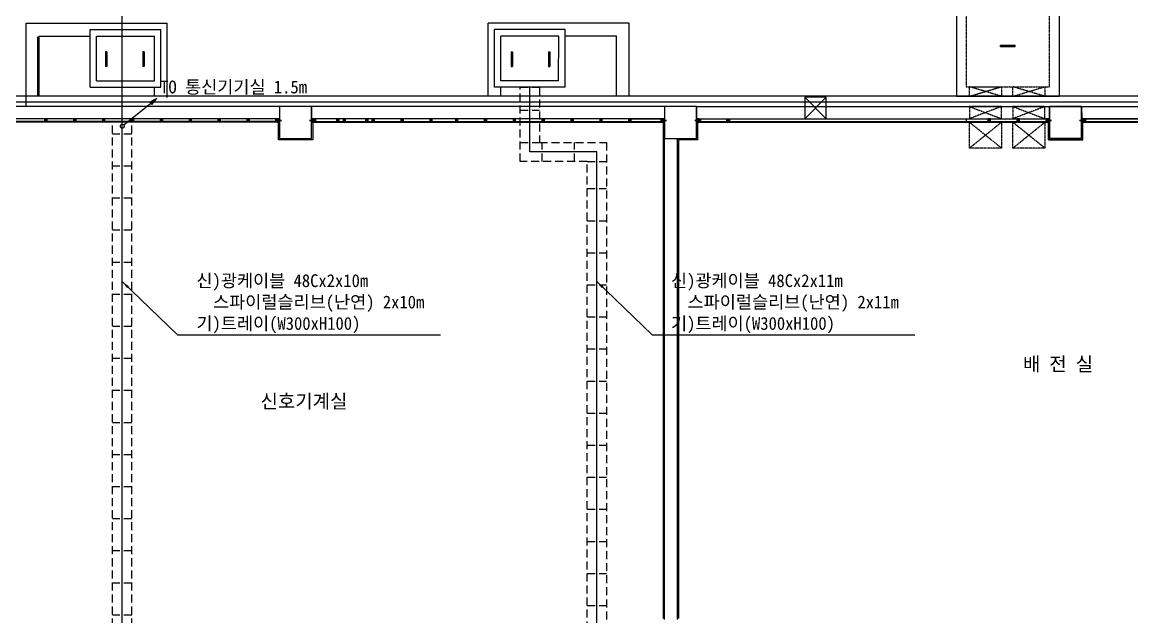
# Model space of a CAD drawing. Header units: millimetres. Extents: x 107440 to 147240, y -268596 to -237350.
# Drawn here: x 120972 to 138264, y -258661 to -249389 of the extents above; entities that cross this region are included whole.
import ezdxf
from ezdxf.enums import TextEntityAlignment as Align

# ---------------------------------------------------------------- set-up
doc = ezdxf.new("R2010")
doc.units = ezdxf.units.MM
doc.linetypes.add('HIDDEN', pattern=[0.375, 0.25, -0.125])
doc.linetypes.add('HIDDEN2', pattern=[0.1875, 0.125, -0.0625])
for name, color, linetype in [('TT-BASE', 253, 'Continuous'), ('TT-CABL', 4, 'Continuous'), ('TT-TRAY', 4, 'Continuous'), ('TZ-BASE', 253, 'Continuous'), ('TZ-LEAL', 1, 'Continuous'), ('TZ-LEAT', 3, 'Continuous'), ('TZ-SYMB', 2, 'Continuous'), ('TZ-TEX2', 3, 'Continuous')]:
    doc.layers.add(name, color=color, linetype=linetype)
doc.styles.get("Standard").update_dxf_attribs({"font": 'GulimChe.ttf'})
doc.linetypes.add('BATTINB', pattern='A,0,-0.0025,[134,GulimChe.ttf,S=0.0025,R=0,X=-0.0025,Y=0.01],-0.005,[134,GulimChe.ttf,S=0.0025,R=180,X=0.0025,Y=0.01],-0.0025', length=0.01)
doc.dimstyles.new('D50', dxfattribs={"dimscale": 50, "dimtxt": 3, "dimasz": 2.5, "dimexe": 0.5, "dimexo": 0.5, "dimgap": 0.5, "dimtad": 1, "dimdec": 0, "dimzin": 1, "dimdsep": 46, "dimlunit": 6, "dimtxsty": 'Standard', "dimcen": 1, "dimclrd": 1, "dimclre": 1, "dimclrt": 3, "dimadec": 0, "dimazin": 0, "dimtfac": 1, "dimtdec": 0, "dimtix": 1, "dimtmove": 2, "dimatfit": 3, "dimfxl": 0, "dimtvp": 2, "dimlwd": -1, "dimlwe": -1, "dimarcsym": 0})

msp = doc.modelspace()

# ---------------------------------------------------------------- hatches: boundary and pattern name
at = {"layer": 'TZ-SYMB'}
msp.add_hatch(color=256, dxfattribs=at).paths.add_polyline_path([(123069, -250581.6), (122961.2, -250636.2), (122992.3, -250675)])

# ---------------------------------------------------------------- linework, layer by layer
at = {"layer": 'TT-BASE', "linetype": 'BATTINB'}
msp.add_line((123231.9, -250561.9), (123233.3, -249421.9), dxfattribs=at)
at = {"layer": 'TT-CABL'}
for points in [[(121739.2, -261961.1), (121739.2, -261284.2), (122529.8, -261284.2), (122531.9, -247946.2)], [(122089.2, -261961.1), (122089.2, -261634.2), (129926.5, -261634.2), (129926.5, -251412.9), (128881.9, -251412.9), (128881.9, -250405.1)]]:
    msp.add_lwpolyline(points, dxfattribs=at)
at = {"layer": 'TT-TRAY', "linetype": 'HIDDEN2', "ltscale": 1000}
for p, q in [((122379.9, -261061.1), (122381.5, -250949.1)), ((122679.9, -261061.1), (122681.5, -250949.1))]:
    msp.add_line(p, q, dxfattribs=at)
msp.add_lwpolyline([(129031.9, -250405.1), (129031.9, -251262.9), (130076.5, -251262.9), (130076.5, -261784.2), (122239.2, -261784.2), (122239.2, -261961.1), (121939.2, -261961.1), (121939.2, -261484.2), (129776.5, -261484.2), (129776.5, -251562.9), (128731.9, -251562.9), (128731.9, -250405.1)], close=True, dxfattribs=at)
for points in [[(128731.9, -250762.9), (129031.9, -250762.9)], [(122679.8, -251134.2), (122379.8, -251134.2)], [(128731.9, -251262.9), (129031.9, -251262.9)], [(129076.5, -251562.9), (129076.5, -251262.9)], [(129576.5, -251562.9), (129576.5, -251262.9)], [(129776.5, -251562.9), (130076.5, -251562.9)], [(122679.8, -251634.2), (122379.8, -251634.2)], [(129776.5, -251984.2), (130076.5, -251984.2)], [(122679.8, -252134.2), (122379.8, -252134.2)], [(129776.5, -252484.2), (130076.5, -252484.2)], [(122679.8, -252634.2), (122379.8, -252634.2)], [(122679.8, -253134.2), (122379.8, -253134.2)], [(129776.5, -252984.2), (130076.5, -252984.2)], [(129776.5, -253484.2), (130076.5, -253484.2)], [(122679.8, -253634.2), (122379.8, -253634.2)], [(129776.5, -253984.2), (130076.5, -253984.2)], [(122679.8, -254134.2), (122379.8, -254134.2)], [(129776.5, -254484.2), (130076.5, -254484.2)], [(122679.8, -254634.2), (122379.8, -254634.2)], [(129776.5, -254984.2), (130076.5, -254984.2)], [(122679.8, -255134.2), (122379.8, -255134.2)], [(129776.5, -255484.2), (130076.5, -255484.2)], [(122679.8, -255634.2), (122379.8, -255634.2)], [(129776.5, -255984.2), (130076.5, -255984.2)], [(122679.8, -256134.2), (122379.8, -256134.2)], [(129776.5, -256484.2), (130076.5, -256484.2)], [(122679.8, -256634.2), (122379.8, -256634.2)], [(129776.5, -256984.2), (130076.5, -256984.2)], [(122679.8, -257134.2), (122379.8, -257134.2)], [(122679.8, -257634.2), (122379.8, -257634.2)], [(129776.5, -257484.2), (130076.5, -257484.2)], [(129776.5, -257984.2), (130076.5, -257984.2)], [(122679.8, -258134.2), (122379.8, -258134.2)], [(129776.5, -258484.2), (130076.5, -258484.2)], [(122679.8, -258634.2), (122379.8, -258634.2)]]:
    msp.add_lwpolyline(points, dxfattribs=at)
at = {"layer": 'TZ-BASE', "ltscale": 0.1}
for p, q in [((135532.2, -248145.1), (135532.2, -250545.1)), ((137132.5, -248145.1), (137132.2, -250545.1)), ((121031.9, -250705.1), (121031.9, -250150.4)), ((135532.2, -250545.1), (137132.2, -250545.1)), ((135532.2, -250545.1), (137132.2, -250545.1)), ((125481.9, -250705.1), (125481.9, -250895.1)), ((130981.9, -250705.1), (130981.9, -250895.1)), ((130981.9, -250705.1), (130981.9, -250895.1)), ((131481.9, -250705.1), (131481.9, -250895.1)), ((131481.9, -250705.1), (131481.9, -250895.1)), ((136981.6, -250705.1), (136981.6, -250895.1)), ((136981.6, -250705.1), (136981.6, -250895.1)), ((137482.2, -250705.1), (137482.4, -250896.8)), ((137482.2, -250705.1), (137482.4, -250896.8)), ((124921.9, -250896.1), (120541.9, -250896.1)), ((130431.9, -250896.1), (130981.9, -250896.1)), ((131541.9, -250896.1), (136921.9, -250896.1)), ((131541.9, -250896.1), (136921.9, -250896.1)), ((135680.6, -250895.1), (135680.6, -250949.1)), ((137541.4, -250896.1), (138031.6, -250896.1)), ((137541.4, -250896.1), (138031.6, -250896.1)), ((124961.9, -250949.1), (120501.9, -250949.1)), ((124921.9, -250936.1), (120541.9, -250936.1)), ((125499.9, -250936.1), (130981.9, -250936.1)), ((125499.9, -250949.1), (130981.9, -250949.1)), ((131501.9, -250949.1), (136961.9, -250949.1)), ((131501.9, -250949.1), (136961.9, -250949.1)), ((131541.9, -250936.1), (136921.9, -250936.1)), ((131541.9, -250936.1), (136921.9, -250936.1)), ((137501.4, -250949.1), (141961.9, -250949.1)), ((137501.4, -250949.1), (141961.9, -250949.1)), ((137541.4, -250936.1), (138031.6, -250936.1)), ((137541.4, -250936.1), (138031.6, -250936.1))]:
    msp.add_line(p, q, dxfattribs=at)
at = {"layer": 'TZ-BASE', "linetype": 'BATTINB'}
for p, q in [((121031.9, -249405.1), (123231.9, -249405.1)), ((121031.9, -250545.1), (121031.9, -249405.1)), ((122031.9, -249505.1), (123131.9, -249505.1)), ((122031.9, -250405.1), (122031.9, -249505.1)), ((123131.9, -250405.1), (123131.9, -249505.1)), ((123231.9, -250545.1), (123231.9, -249405.1)), ((130431.9, -249405.1), (128231.9, -249405.1)), ((128231.9, -250545.1), (128231.9, -249405.1)), ((129431.9, -249505.1), (128331.9, -249505.1)), ((128331.9, -250405.1), (128331.9, -249505.1)), ((129431.9, -250405.1), (129431.9, -249505.1)), ((130431.9, -250545.1), (130431.9, -249405.1)), ((121211.9, -249620.2), (121211.9, -250545.1)), ((121231.9, -249605.1), (122031.9, -249605.1)), ((121231.9, -249605.1), (121231.9, -250545.1)), ((122131.9, -249605.1), (123031.9, -249605.1)), ((122131.9, -250305.4), (122131.9, -249605.1)), ((123031.9, -250305.4), (123031.9, -249605.1)), ((128431.9, -250305.4), (128432.2, -249605.1)), ((129332.2, -249605.1), (128432.2, -249605.1)), ((129331.9, -250305.4), (129332.2, -249605.1)), ((130231.9, -249605.1), (129431.9, -249605.1)), ((130231.9, -250545.1), (130231.9, -249605.1)), ((122268.3, -249850.9), (122268.3, -250078.1)), ((122291, -249850.9), (122268.3, -249850.9)), ((122291, -249850.9), (122291, -250078.1)), ((122850.1, -249850.9), (122850.1, -250078.1)), ((122872.8, -249850.9), (122850.1, -249850.9)), ((122872.8, -249850.9), (122872.8, -250078.1)), ((128591, -249850.9), (128591, -250078.1)), ((128591, -249850.9), (128613.7, -249850.9)), ((128613.7, -249850.9), (128613.7, -250078.1)), ((129172.8, -249850.9), (129172.8, -250078.1)), ((129172.8, -249850.9), (129195.6, -249850.9)), ((129195.6, -249850.9), (129195.6, -250078.1)), ((122291, -250078.1), (122268.3, -250078.1)), ((122872.8, -250078.1), (122850.1, -250078.1)), ((128591, -250078.1), (128613.7, -250078.1)), ((129172.8, -250078.1), (129195.6, -250078.1)), ((122131.9, -250305.4), (123031.9, -250305.4)), ((129331.9, -250305.4), (128431.9, -250305.4)), ((122031.9, -250405.1), (123131.9, -250405.1)), ((123031.9, -250545.1), (123031.9, -250405.1)), ((129431.9, -250405.1), (128331.9, -250405.1)), ((128431.9, -250545.1), (128431.9, -250405.1)), ((133168.7, -250556.1), (133498.7, -250896.1)), ((133498.7, -250556.1), (133168.7, -250896.1)), ((121321.9, -250896.1), (121361.9, -250936.1)), ((121321.9, -250936.1), (121361.9, -250896.1)), ((121771.9, -250896.1), (121811.9, -250936.1)), ((121771.9, -250936.1), (121811.9, -250896.1)), ((122221.9, -250896.1), (122261.9, -250936.1)), ((122221.9, -250936.1), (122261.9, -250896.1)), ((122671.9, -250896.1), (122711.9, -250936.1)), ((122671.9, -250936.1), (122711.9, -250896.1)), ((123121.9, -250896.1), (123161.9, -250936.1)), ((123121.9, -250936.1), (123161.9, -250896.1)), ((123571.9, -250896.1), (123611.9, -250936.1)), ((123571.9, -250936.1), (123611.9, -250896.1)), ((124021.9, -250896.1), (124061.9, -250936.1)), ((124021.9, -250936.1), (124061.9, -250896.1)), ((124471.9, -250896.1), (124511.9, -250936.1)), ((124471.9, -250936.1), (124511.9, -250896.1)), ((124921.9, -250896.1), (124961.9, -250936.1)), ((124921.9, -250936.1), (124961.9, -250896.1)), ((125541.9, -250896.1), (125501.9, -250936.1)), ((125541.9, -250936.1), (125501.9, -250896.1)), ((125911.9, -250896.1), (125871.9, -250936.1)), ((125911.9, -250936.1), (125871.9, -250896.1)), ((126011.9, -250896.1), (125971.9, -250936.1)), ((126011.9, -250936.1), (125971.9, -250896.1)), ((126361.9, -250896.1), (126321.9, -250936.1)), ((126361.9, -250936.1), (126321.9, -250896.1)), ((126461.9, -250896.1), (126421.9, -250936.1)), ((126461.9, -250936.1), (126421.9, -250896.1)), ((126911.9, -250896.1), (126871.9, -250936.1)), ((126911.9, -250936.1), (126871.9, -250896.1)), ((127361.9, -250896.1), (127321.9, -250936.1)), ((127361.9, -250936.1), (127321.9, -250896.1)), ((127761.9, -250896.1), (127721.9, -250936.1)), ((127761.9, -250936.1), (127721.9, -250896.1)), ((128211.9, -250896.1), (128171.9, -250936.1)), ((128211.9, -250936.1), (128171.9, -250896.1)), ((128661.9, -250896.1), (128621.9, -250936.1)), ((128661.9, -250936.1), (128621.9, -250896.1)), ((129111.9, -250896.1), (129071.9, -250936.1)), ((129111.9, -250936.1), (129071.9, -250896.1)), ((129561.9, -250896.1), (129521.9, -250936.1)), ((129561.9, -250936.1), (129521.9, -250896.1)), ((130011.9, -250896.1), (129971.9, -250936.1)), ((130011.9, -250936.1), (129971.9, -250896.1)), ((130461.9, -250896.1), (130421.9, -250936.1)), ((130461.9, -250936.1), (130421.9, -250896.1)), ((130961.9, -250896.1), (130921.9, -250936.1)), ((130961.9, -250936.1), (130921.9, -250896.1)), ((130961.9, -250896.1), (130921.9, -250936.1)), ((130961.9, -250936.1), (130921.9, -250896.1)), ((131501.9, -250896.1), (131541.9, -250936.1)), ((131501.9, -250936.1), (131541.9, -250896.1)), ((131501.9, -250896.1), (131541.9, -250936.1)), ((131501.9, -250936.1), (131541.9, -250896.1)), ((131951.9, -250896.1), (131991.9, -250936.1)), ((131951.9, -250936.1), (131991.9, -250896.1)), ((131951.9, -250896.1), (131991.9, -250936.1)), ((131951.9, -250936.1), (131991.9, -250896.1)), ((136062.5, -250896.1), (136022.5, -250936.1)), ((136062.5, -250936.1), (136022.5, -250896.1)), ((136062.5, -250896.1), (136022.5, -250936.1)), ((136062.5, -250936.1), (136022.5, -250896.1)), ((136512.5, -250896.1), (136472.5, -250936.1)), ((136512.5, -250936.1), (136472.5, -250896.1)), ((136512.5, -250896.1), (136472.5, -250936.1)), ((136512.5, -250936.1), (136472.5, -250896.1)), ((136962.5, -250896.1), (136922.5, -250936.1)), ((136962.5, -250936.1), (136922.5, -250896.1)), ((136962.5, -250896.1), (136922.5, -250936.1)), ((136962.5, -250936.1), (136922.5, -250896.1)), ((137501.9, -250896.1), (137541.9, -250936.1)), ((137501.9, -250936.1), (137541.9, -250896.1)), ((137501.9, -250896.1), (137541.9, -250936.1)), ((137501.9, -250936.1), (137541.9, -250896.1)), ((124963.9, -251223.1), (124963.9, -250950.1)), ((125499.9, -250950.1), (125499.9, -251223.1)), ((130963.9, -251223.1), (130963.9, -250950.1)), ((130963.9, -258686.8), (130963.9, -250950.1)), ((130963.9, -251223.1), (130963.9, -250950.1)), ((131499.9, -251223.1), (131499.9, -250950.1)), ((131499.9, -251223.1), (131499.9, -250950.1)), ((131499.9, -251223.1), (131499.9, -250950.1)), ((131499.9, -251223.1), (131499.9, -250950.1)), ((136963.6, -251222.8), (136963.6, -250949.1)), ((136963.6, -251222.8), (136963.6, -250949.1)), ((136964.2, -251222.8), (136964.2, -250949.1)), ((136964.2, -251222.8), (136964.2, -250949.1)), ((137499.6, -251222.8), (137499.6, -250949.1)), ((137499.6, -251222.8), (137499.6, -250949.1)), ((137500.2, -251222.8), (137500.2, -250949.1)), ((137500.2, -251222.8), (137500.2, -250949.1)), ((125499.9, -251223.1), (124963.9, -251223.1)), ((131199.9, -251223.1), (131199.9, -258686.8)), ((131499.9, -251223.1), (131199.9, -251223.1)), ((131499.9, -251223.1), (131199.9, -251223.1)), ((137499.6, -251222.8), (136963.6, -251222.8)), ((137499.6, -251222.8), (136963.6, -251222.8)), ((136964.2, -251222.8), (137500.2, -251222.8)), ((136964.2, -251222.8), (137500.2, -251222.8))]:
    msp.add_line(p, q, dxfattribs=at)
at = {"layer": 'TZ-BASE'}
for p, q in [((136217.1, -249748.1), (136447.3, -249748.1)), ((136217.1, -249770.8), (136217.1, -249748.1)), ((136217.1, -249748.1), (136447.3, -249748.1)), ((136217.1, -249770.8), (136217.1, -249748.1)), ((136217.1, -249770.8), (136447.3, -249770.8)), ((136217.1, -249770.8), (136447.3, -249770.8)), ((136447.3, -249770.8), (136447.3, -249748.1)), ((142639.9, -250545.1), (119551.9, -250545.1)), ((130981.9, -250705.1), (119551.9, -250705.1)), ((142549.9, -250635.1), (119651.9, -250635.1)), ((131481.9, -250705.1), (136981.6, -250705.1)), ((131481.9, -250705.1), (136981.6, -250705.1)), ((137481.6, -250705.1), (141981.9, -250705.1)), ((137481.6, -250705.1), (141981.9, -250705.1)), ((124981.9, -250895.1), (120481.9, -250895.1)), ((121341.9, -250896.1), (121341.9, -250895.8)), ((121791.9, -250896.1), (121791.9, -250895.8)), ((122241.9, -250896.1), (122241.9, -250895.8)), ((122691.9, -250896.1), (122691.9, -250895.8)), ((123141.9, -250896.1), (123141.9, -250895.8)), ((123591.9, -250896.1), (123591.9, -250895.8)), ((124041.9, -250896.1), (124041.9, -250895.8)), ((124491.9, -250896.1), (124491.9, -250895.8)), ((124941.9, -250896.1), (124941.9, -250895.8)), ((124980.2, -250896.1), (124941.9, -250896.1)), ((124942.6, -250895.1), (124981.9, -250895.1)), ((124980.9, -250948.4), (124980.9, -250896.8)), ((124981.9, -250895.1), (124981.9, -250950.1)), ((130981.9, -250895.1), (125481.9, -250895.1)), ((125481.9, -250895.1), (125481.9, -250950.1)), ((125521.2, -250895.1), (125481.9, -250895.1)), ((125482.9, -250948.4), (125482.9, -250896.8)), ((125483.6, -250896.1), (125521.9, -250896.1)), ((125521.9, -250896.1), (125521.9, -250895.8)), ((130941.9, -250896.1), (130941.9, -250895.8)), ((130941.9, -250896.1), (130941.9, -250895.8)), ((130941.9, -250896.1), (130941.9, -250895.8)), ((130941.9, -250896.1), (130941.9, -250895.8)), ((130980.2, -250896.1), (130941.9, -250896.1)), ((130980.2, -250896.1), (130941.9, -250896.1)), ((130980.2, -250896.1), (130941.9, -250896.1)), ((130980.2, -250896.1), (130941.9, -250896.1)), ((130942.6, -250895.1), (130981.9, -250895.1)), ((130942.6, -250895.1), (130981.9, -250895.1)), ((130942.6, -250895.1), (130981.9, -250895.1)), ((130942.6, -250895.1), (130981.9, -250895.1)), ((130980.9, -250948.4), (130980.9, -250896.8)), ((130980.9, -250948.4), (130980.9, -250896.8)), ((130980.9, -250948.4), (130980.9, -250896.8)), ((130980.9, -250948.4), (130980.9, -250896.8)), ((130981.9, -250895.1), (130981.9, -250950.1)), ((130981.9, -250895.1), (130981.9, -250950.1)), ((130981.9, -250895.1), (130981.9, -250950.1)), ((130981.9, -250895.1), (130981.9, -250950.1)), ((131481.9, -250895.1), (131481.9, -250950.1)), ((131521.2, -250895.1), (131481.9, -250895.1)), ((131481.9, -250895.1), (136942.6, -250895.1)), ((131481.9, -250895.1), (131481.9, -250950.1)), ((131521.2, -250895.1), (131481.9, -250895.1)), ((131481.9, -250895.1), (131481.9, -250950.1)), ((131521.2, -250895.1), (131481.9, -250895.1)), ((131481.9, -250895.1), (136942.6, -250895.1)), ((131481.9, -250895.1), (131481.9, -250950.1)), ((131521.2, -250895.1), (131481.9, -250895.1)), ((131482.9, -250948.4), (131482.9, -250896.8)), ((131482.9, -250948.4), (131482.9, -250896.8)), ((131482.9, -250948.4), (131482.9, -250896.8)), ((131482.9, -250948.4), (131482.9, -250896.8)), ((131483.6, -250896.1), (131521.9, -250896.1)), ((131483.6, -250896.1), (131521.9, -250896.1)), ((131483.6, -250896.1), (131521.9, -250896.1)), ((131483.6, -250896.1), (131521.9, -250896.1)), ((131521.9, -250896.1), (131521.9, -250895.8)), ((131521.9, -250896.1), (131521.9, -250895.8)), ((131521.9, -250896.1), (131521.9, -250895.8)), ((131521.9, -250896.1), (131521.9, -250895.8)), ((136941.9, -250896.1), (136941.9, -250895.8)), ((136941.9, -250896.1), (136941.9, -250895.8)), ((136980.2, -250896.1), (136941.9, -250896.1)), ((136980.2, -250896.1), (136941.9, -250896.1)), ((136942.6, -250895.1), (136981.9, -250895.1)), ((136942.6, -250895.1), (136981.9, -250895.1)), ((136980.9, -250948.4), (136980.9, -250896.8)), ((136980.9, -250948.4), (136980.9, -250896.8)), ((136981.9, -250895.1), (136981.9, -250950.1)), ((136981.9, -250895.1), (136981.9, -250950.1)), ((137481.4, -250895.1), (137481.4, -250950.1)), ((137520.7, -250895.1), (137481.4, -250895.1)), ((137481.4, -250895.1), (137481.4, -250950.1)), ((137520.7, -250895.1), (137481.4, -250895.1)), ((141981.9, -250895.1), (137481.6, -250895.1)), ((137481.6, -250895.1), (138031.6, -250895.1)), ((141981.9, -250895.1), (137481.6, -250895.1)), ((137481.6, -250895.1), (138031.6, -250895.1)), ((137481.6, -250896.1), (141961.9, -250896.1)), ((137481.6, -250896.1), (141961.9, -250896.1)), ((137482.4, -250948.4), (137482.4, -250896.8)), ((137482.4, -250948.4), (137482.4, -250896.8)), ((137483.1, -250896.1), (137521.4, -250896.1)), ((137483.1, -250896.1), (137521.4, -250896.1)), ((137521.4, -250896.1), (137521.4, -250895.8)), ((137521.4, -250896.1), (137521.4, -250895.8)), ((124941.9, -250949.1), (124980.2, -250949.1)), ((124981.9, -250950.1), (124942.6, -250950.1)), ((124961.9, -250936.1), (124961.9, -250949.1)), ((125481.9, -250950.1), (125521.2, -250950.1)), ((125521.9, -250949.1), (125483.6, -250949.1)), ((125501.9, -250936.1), (125501.9, -250949.1)), ((130941.9, -250949.1), (130980.2, -250949.1)), ((130941.9, -250949.1), (130980.2, -250949.1)), ((130941.9, -250949.1), (130980.2, -250949.1)), ((130941.9, -250949.1), (130980.2, -250949.1)), ((130981.9, -250950.1), (130942.6, -250950.1)), ((130981.9, -250950.1), (130942.6, -250950.1)), ((130981.9, -250950.1), (130942.6, -250950.1)), ((130981.9, -250950.1), (130942.6, -250950.1)), ((130961.9, -250936.1), (130961.9, -250949.1)), ((130961.9, -250936.1), (130961.9, -250949.1)), ((130961.9, -250936.1), (130961.9, -250949.1)), ((130961.9, -250936.1), (130961.9, -250949.1)), ((131481.9, -250950.1), (131521.2, -250950.1)), ((131481.9, -250950.1), (131521.2, -250950.1)), ((131481.9, -250950.1), (131521.2, -250950.1)), ((131481.9, -250950.1), (131521.2, -250950.1)), ((131521.9, -250949.1), (131483.6, -250949.1)), ((131521.9, -250949.1), (131483.6, -250949.1)), ((131521.9, -250949.1), (131483.6, -250949.1)), ((131521.9, -250949.1), (131483.6, -250949.1)), ((131501.9, -250936.1), (131501.9, -250949.1)), ((131501.9, -250936.1), (131501.9, -250949.1)), ((131501.9, -250936.1), (131501.9, -250949.1)), ((131501.9, -250936.1), (131501.9, -250949.1)), ((136941.9, -250949.1), (136980.2, -250949.1)), ((136941.9, -250949.1), (136980.2, -250949.1)), ((136981.9, -250950.1), (136942.6, -250950.1)), ((136981.9, -250950.1), (136942.6, -250950.1)), ((136961.9, -250936.1), (136961.9, -250949.1)), ((136961.9, -250936.1), (136961.9, -250949.1)), ((137481.4, -250950.1), (137520.7, -250950.1)), ((137481.4, -250950.1), (137520.7, -250950.1)), ((137481.6, -250936.1), (141961.9, -250936.1)), ((137481.6, -250936.1), (141961.9, -250936.1)), ((137521.4, -250949.1), (137483.1, -250949.1)), ((137521.4, -250949.1), (137483.1, -250949.1)), ((137501.4, -250936.1), (137501.4, -250949.1)), ((137501.4, -250936.1), (137501.4, -250949.1)), ((130982.2, -258704.8), (130982.2, -251205.1)), ((131182.2, -258704.8), (131181.9, -251205.1))]:
    msp.add_line(p, q, dxfattribs=at)
at = {"layer": 'TZ-BASE', "linetype": 'HIDDEN', "ltscale": 8}
for p, q in [((135732.2, -250545.1), (136232.2, -250395.1)), ((136232.2, -250545.1), (135732.2, -250395.1)), ((135732.2, -250545.1), (136232.2, -250395.1)), ((136232.2, -250545.1), (135732.2, -250395.1)), ((135732.5, -250545.1), (136232.5, -250395.1)), ((135732.5, -250545.1), (136232.5, -250395.1)), ((136909.2, -250545.1), (136409.2, -250395.1)), ((136909.2, -250545.1), (136409.2, -250395.1)), ((136409.4, -250545.1), (136909.4, -250395.1)), ((136409.4, -250545.1), (136909.4, -250395.1)), ((135732.5, -250705.1), (136232.5, -250894)), ((136232.5, -250705.1), (135732.5, -250894)), ((136409.4, -250705.1), (136909.4, -250894)), ((136909.4, -250705.1), (136409.4, -250894)), ((135732.5, -251353.1), (136232.5, -250949.1)), ((136232.5, -251353.1), (135732.5, -250949.1)), ((136409.4, -251353.1), (136909.4, -250949.1)), ((136909.4, -251353.1), (136409.4, -250949.1))]:
    msp.add_line(p, q, dxfattribs=at)
at = {"layer": 'TZ-BASE', "linetype": 'HIDDEN', "ltscale": 5}
msp.add_lwpolyline([(135682.2, -248295.1), (135681.9, -250395.1), (136982.2, -250395.1), (136982.5, -248295.1), (135682.2, -248295.1)], dxfattribs=at)
at = {"layer": 'TZ-BASE', "linetype": 'BATTINB'}
msp.add_lwpolyline([(133498.7, -250556.1), (133168.7, -250556.1), (133168.7, -250896.1), (133498.7, -250896.1)], close=True, dxfattribs=at)
at = {"layer": 'TZ-BASE', "linetype": 'HIDDEN', "ltscale": 5}
for points in [[(135732.2, -250395.1), (136232.2, -250395.1), (136232.2, -250545.1), (135732.2, -250545.1)], [(135732.2, -250395.1), (136232.2, -250395.1), (136232.2, -250545.1), (135732.2, -250545.1)], [(135732.5, -250395.1), (136232.5, -250395.1), (136232.5, -250545.1), (135732.5, -250545.1)], [(135732.5, -250395.1), (136232.5, -250395.1), (136232.5, -250545.1), (135732.5, -250545.1)], [(136409.4, -250395.1), (136909.4, -250395.1), (136909.4, -250545.1), (136409.4, -250545.1)], [(136409.4, -250395.1), (136909.4, -250395.1), (136909.4, -250545.1), (136409.4, -250545.1)], [(135732.5, -250894), (136232.5, -250894), (136232.5, -250705.1), (135732.5, -250705.1)], [(136409.4, -250894), (136909.4, -250894), (136909.4, -250705.1), (136409.4, -250705.1)], [(135732.5, -250949.1), (136232.5, -250949.1), (136232.5, -251353.1), (135732.5, -251353.1)], [(136409.4, -250949.1), (136909.4, -250949.1), (136909.4, -251353.1), (136409.4, -251353.1)]]:
    msp.add_lwpolyline(points, close=True, dxfattribs=at)
at = {"layer": 'TZ-BASE'}
for points in [[(125481.9, -250705.1), (124981.9, -250705.1), (124981.9, -251205.1), (125481.9, -251205.1)], [(131481.9, -250705.1), (130981.9, -250705.1), (130981.9, -251205.1), (131481.9, -251205.1)], [(131481.9, -250705.1), (130981.9, -250705.1), (130981.9, -251205.1), (131481.9, -251205.1)], [(136981.6, -250704.8), (137481.6, -250704.8), (137481.6, -251204.8), (136981.6, -251204.8)], [(136981.6, -250704.8), (137481.6, -250704.8), (137481.6, -251204.8), (136981.6, -251204.8)], [(137482.2, -250704.8), (136982.2, -250704.8), (136982.2, -251204.8), (137482.2, -251204.8)], [(137482.2, -250704.8), (136982.2, -250704.8), (136982.2, -251204.8), (137482.2, -251204.8)], [(121321.9, -250896.1), (121321.9, -250936.1), (121361.9, -250936.1), (121361.9, -250896.1)], [(121771.9, -250896.1), (121771.9, -250936.1), (121811.9, -250936.1), (121811.9, -250896.1)], [(122221.9, -250896.1), (122221.9, -250936.1), (122261.9, -250936.1), (122261.9, -250896.1)], [(122671.9, -250896.1), (122671.9, -250936.1), (122711.9, -250936.1), (122711.9, -250896.1)], [(123121.9, -250896.1), (123121.9, -250936.1), (123161.9, -250936.1), (123161.9, -250896.1)], [(123571.9, -250896.1), (123571.9, -250936.1), (123611.9, -250936.1), (123611.9, -250896.1)], [(124021.9, -250896.1), (124021.9, -250936.1), (124061.9, -250936.1), (124061.9, -250896.1)], [(124471.9, -250896.1), (124471.9, -250936.1), (124511.9, -250936.1), (124511.9, -250896.1)], [(124921.9, -250896.1), (124921.9, -250936.1), (124961.9, -250936.1), (124961.9, -250896.1)], [(125541.9, -250896.1), (125541.9, -250936.1), (125501.9, -250936.1), (125501.9, -250896.1)], [(125871.9, -250896.1), (125871.9, -250936.1), (125911.9, -250936.1), (125911.9, -250896.1)], [(125971.9, -250896.1), (125971.9, -250936.1), (126011.9, -250936.1), (126011.9, -250896.1)], [(126321.9, -250896.1), (126321.9, -250936.1), (126361.9, -250936.1), (126361.9, -250896.1)], [(126421.9, -250896.1), (126421.9, -250936.1), (126461.9, -250936.1), (126461.9, -250896.1)], [(126871.9, -250896.1), (126871.9, -250936.1), (126911.9, -250936.1), (126911.9, -250896.1)], [(127321.9, -250896.1), (127321.9, -250936.1), (127361.9, -250936.1), (127361.9, -250896.1)], [(127721.9, -250896.1), (127721.9, -250936.1), (127761.9, -250936.1), (127761.9, -250896.1)], [(128171.9, -250896.1), (128171.9, -250936.1), (128211.9, -250936.1), (128211.9, -250896.1)], [(128621.9, -250896.1), (128621.9, -250936.1), (128661.9, -250936.1), (128661.9, -250896.1)], [(129071.9, -250896.1), (129071.9, -250936.1), (129111.9, -250936.1), (129111.9, -250896.1)], [(129521.9, -250896.1), (129521.9, -250936.1), (129561.9, -250936.1), (129561.9, -250896.1)], [(129971.9, -250896.1), (129971.9, -250936.1), (130011.9, -250936.1), (130011.9, -250896.1)], [(130421.9, -250896.1), (130421.9, -250936.1), (130461.9, -250936.1), (130461.9, -250896.1)], [(130921.9, -250896.1), (130921.9, -250936.1), (130961.9, -250936.1), (130961.9, -250896.1)], [(130921.9, -250896.1), (130921.9, -250936.1), (130961.9, -250936.1), (130961.9, -250896.1)], [(130921.9, -250896.1), (130921.9, -250936.1), (130961.9, -250936.1), (130961.9, -250896.1)], [(130921.9, -250896.1), (130921.9, -250936.1), (130961.9, -250936.1), (130961.9, -250896.1)], [(131541.9, -250896.1), (131541.9, -250936.1), (131501.9, -250936.1), (131501.9, -250896.1)], [(131541.9, -250896.1), (131541.9, -250936.1), (131501.9, -250936.1), (131501.9, -250896.1)], [(131541.9, -250896.1), (131541.9, -250936.1), (131501.9, -250936.1), (131501.9, -250896.1)], [(131541.9, -250896.1), (131541.9, -250936.1), (131501.9, -250936.1), (131501.9, -250896.1)], [(131991.9, -250896.1), (131991.9, -250936.1), (131951.9, -250936.1), (131951.9, -250896.1)], [(131991.9, -250896.1), (131991.9, -250936.1), (131951.9, -250936.1), (131951.9, -250896.1)], [(136021.9, -250896.1), (136021.9, -250936.1), (136061.9, -250936.1), (136061.9, -250896.1)], [(136021.9, -250896.1), (136021.9, -250936.1), (136061.9, -250936.1), (136061.9, -250896.1)], [(136471.9, -250896.1), (136471.9, -250936.1), (136511.9, -250936.1), (136511.9, -250896.1)], [(136471.9, -250896.1), (136471.9, -250936.1), (136511.9, -250936.1), (136511.9, -250896.1)], [(136921.9, -250896.1), (136921.9, -250936.1), (136961.9, -250936.1), (136961.9, -250896.1)], [(136921.9, -250896.1), (136921.9, -250936.1), (136961.9, -250936.1), (136961.9, -250896.1)], [(137541.4, -250896.1), (137541.4, -250936.1), (137501.4, -250936.1), (137501.4, -250896.1)], [(137541.4, -250896.1), (137541.4, -250936.1), (137501.4, -250936.1), (137501.4, -250896.1)]]:
    msp.add_lwpolyline(points, close=True, dxfattribs=at)
for points in [[(124981.9, -250924.8), (124991, -250924.8), (124988.5, -250919.8), (124981.9, -250919.8)], [(124996, -250924.8), (124993.5, -250919.8), (124990.2, -250919.8), (124992.7, -250924.8), (124996, -250924.8)], [(125001.1, -250924.8), (124998.6, -250919.8), (124995.2, -250919.8), (124997.7, -250924.8), (125001.1, -250924.8)], [(125006.4, -250924.8), (125003.9, -250919.8), (125000.6, -250919.8), (125003.1, -250924.8), (125006.4, -250924.8)], [(125012.2, -250922.3), (125010, -250919.8), (125005.6, -250919.8), (125008.1, -250924.8), (125010, -250924.8), (125012.2, -250922.3)], [(125451.6, -250922.3), (125453.8, -250919.8), (125458.2, -250919.8), (125455.7, -250924.8), (125453.8, -250924.8), (125451.6, -250922.3)], [(125457.4, -250924.8), (125459.9, -250919.8), (125463.3, -250919.8), (125460.8, -250924.8), (125457.4, -250924.8)], [(125462.8, -250924.8), (125465.3, -250919.8), (125468.6, -250919.8), (125466.1, -250924.8), (125462.8, -250924.8)], [(125467.8, -250924.8), (125470.3, -250919.8), (125473.7, -250919.8), (125471.2, -250924.8), (125467.8, -250924.8)], [(125481.9, -250924.8), (125472.8, -250924.8), (125475.3, -250919.8), (125481.9, -250919.8)], [(130981.9, -250924.8), (130991, -250924.8), (130988.5, -250919.8), (130981.9, -250919.8)], [(130981.9, -250924.8), (130991, -250924.8), (130988.5, -250919.8), (130981.9, -250919.8)], [(130981.9, -250924.8), (130991, -250924.8), (130988.5, -250919.8), (130981.9, -250919.8)], [(130981.9, -250924.8), (130991, -250924.8), (130988.5, -250919.8), (130981.9, -250919.8)], [(130996, -250924.8), (130993.5, -250919.8), (130990.2, -250919.8), (130992.7, -250924.8), (130996, -250924.8)], [(130996, -250924.8), (130993.5, -250919.8), (130990.2, -250919.8), (130992.7, -250924.8), (130996, -250924.8)], [(130996, -250924.8), (130993.5, -250919.8), (130990.2, -250919.8), (130992.7, -250924.8), (130996, -250924.8)], [(130996, -250924.8), (130993.5, -250919.8), (130990.2, -250919.8), (130992.7, -250924.8), (130996, -250924.8)], [(131001.1, -250924.8), (130998.6, -250919.8), (130995.2, -250919.8), (130997.7, -250924.8), (131001.1, -250924.8)], [(131001.1, -250924.8), (130998.6, -250919.8), (130995.2, -250919.8), (130997.7, -250924.8), (131001.1, -250924.8)], [(131001.1, -250924.8), (130998.6, -250919.8), (130995.2, -250919.8), (130997.7, -250924.8), (131001.1, -250924.8)], [(131001.1, -250924.8), (130998.6, -250919.8), (130995.2, -250919.8), (130997.7, -250924.8), (131001.1, -250924.8)], [(131006.4, -250924.8), (131003.9, -250919.8), (131000.6, -250919.8), (131003.1, -250924.8), (131006.4, -250924.8)], [(131006.4, -250924.8), (131003.9, -250919.8), (131000.6, -250919.8), (131003.1, -250924.8), (131006.4, -250924.8)], [(131006.4, -250924.8), (131003.9, -250919.8), (131000.6, -250919.8), (131003.1, -250924.8), (131006.4, -250924.8)], [(131006.4, -250924.8), (131003.9, -250919.8), (131000.6, -250919.8), (131003.1, -250924.8), (131006.4, -250924.8)], [(131012.2, -250922.3), (131010, -250919.8), (131005.6, -250919.8), (131008.1, -250924.8), (131010, -250924.8), (131012.2, -250922.3)], [(131012.2, -250922.3), (131010, -250919.8), (131005.6, -250919.8), (131008.1, -250924.8), (131010, -250924.8), (131012.2, -250922.3)], [(131012.2, -250922.3), (131010, -250919.8), (131005.6, -250919.8), (131008.1, -250924.8), (131010, -250924.8), (131012.2, -250922.3)], [(131012.2, -250922.3), (131010, -250919.8), (131005.6, -250919.8), (131008.1, -250924.8), (131010, -250924.8), (131012.2, -250922.3)], [(131451.6, -250922.3), (131453.8, -250919.8), (131458.2, -250919.8), (131455.7, -250924.8), (131453.8, -250924.8), (131451.6, -250922.3)], [(131451.6, -250922.3), (131453.8, -250919.8), (131458.2, -250919.8), (131455.7, -250924.8), (131453.8, -250924.8), (131451.6, -250922.3)], [(131451.6, -250922.3), (131453.8, -250919.8), (131458.2, -250919.8), (131455.7, -250924.8), (131453.8, -250924.8), (131451.6, -250922.3)], [(131451.6, -250922.3), (131453.8, -250919.8), (131458.2, -250919.8), (131455.7, -250924.8), (131453.8, -250924.8), (131451.6, -250922.3)], [(131457.4, -250924.8), (131459.9, -250919.8), (131463.3, -250919.8), (131460.8, -250924.8), (131457.4, -250924.8)], [(131457.4, -250924.8), (131459.9, -250919.8), (131463.3, -250919.8), (131460.8, -250924.8), (131457.4, -250924.8)], [(131457.4, -250924.8), (131459.9, -250919.8), (131463.3, -250919.8), (131460.8, -250924.8), (131457.4, -250924.8)], [(131457.4, -250924.8), (131459.9, -250919.8), (131463.3, -250919.8), (131460.8, -250924.8), (131457.4, -250924.8)], [(131462.8, -250924.8), (131465.3, -250919.8), (131468.6, -250919.8), (131466.1, -250924.8), (131462.8, -250924.8)], [(131462.8, -250924.8), (131465.3, -250919.8), (131468.6, -250919.8), (131466.1, -250924.8), (131462.8, -250924.8)], [(131462.8, -250924.8), (131465.3, -250919.8), (131468.6, -250919.8), (131466.1, -250924.8), (131462.8, -250924.8)], [(131462.8, -250924.8), (131465.3, -250919.8), (131468.6, -250919.8), (131466.1, -250924.8), (131462.8, -250924.8)], [(131467.8, -250924.8), (131470.3, -250919.8), (131473.7, -250919.8), (131471.2, -250924.8), (131467.8, -250924.8)], [(131467.8, -250924.8), (131470.3, -250919.8), (131473.7, -250919.8), (131471.2, -250924.8), (131467.8, -250924.8)], [(131467.8, -250924.8), (131470.3, -250919.8), (131473.7, -250919.8), (131471.2, -250924.8), (131467.8, -250924.8)], [(131467.8, -250924.8), (131470.3, -250919.8), (131473.7, -250919.8), (131471.2, -250924.8), (131467.8, -250924.8)], [(131481.9, -250924.8), (131472.8, -250924.8), (131475.3, -250919.8), (131481.9, -250919.8)], [(131481.9, -250924.8), (131472.8, -250924.8), (131475.3, -250919.8), (131481.9, -250919.8)], [(131481.9, -250924.8), (131472.8, -250924.8), (131475.3, -250919.8), (131481.9, -250919.8)], [(131481.9, -250924.8), (131472.8, -250924.8), (131475.3, -250919.8), (131481.9, -250919.8)], [(136981.9, -250924.8), (136991, -250924.8), (136988.5, -250919.8), (136981.9, -250919.8)], [(136981.9, -250924.8), (136991, -250924.8), (136988.5, -250919.8), (136981.9, -250919.8)], [(136996, -250924.8), (136993.5, -250919.8), (136990.2, -250919.8), (136992.7, -250924.8), (136996, -250924.8)], [(136996, -250924.8), (136993.5, -250919.8), (136990.2, -250919.8), (136992.7, -250924.8), (136996, -250924.8)], [(137001.1, -250924.8), (136998.6, -250919.8), (136995.2, -250919.8), (136997.7, -250924.8), (137001.1, -250924.8)], [(137001.1, -250924.8), (136998.6, -250919.8), (136995.2, -250919.8), (136997.7, -250924.8), (137001.1, -250924.8)], [(137006.4, -250924.8), (137003.9, -250919.8), (137000.6, -250919.8), (137003.1, -250924.8), (137006.4, -250924.8)], [(137006.4, -250924.8), (137003.9, -250919.8), (137000.6, -250919.8), (137003.1, -250924.8), (137006.4, -250924.8)], [(137012.2, -250922.3), (137010, -250919.8), (137005.6, -250919.8), (137008.1, -250924.8), (137010, -250924.8), (137012.2, -250922.3)], [(137012.2, -250922.3), (137010, -250919.8), (137005.6, -250919.8), (137008.1, -250924.8), (137010, -250924.8), (137012.2, -250922.3)], [(137451.1, -250922.3), (137453.3, -250919.8), (137457.7, -250919.8), (137455.2, -250924.8), (137453.3, -250924.8), (137451.1, -250922.3)], [(137451.1, -250922.3), (137453.3, -250919.8), (137457.7, -250919.8), (137455.2, -250924.8), (137453.3, -250924.8), (137451.1, -250922.3)], [(137456.9, -250924.8), (137459.4, -250919.8), (137462.7, -250919.8), (137460.2, -250924.8), (137456.9, -250924.8)], [(137456.9, -250924.8), (137459.4, -250919.8), (137462.7, -250919.8), (137460.2, -250924.8), (137456.9, -250924.8)], [(137462.2, -250924.8), (137464.7, -250919.8), (137468.1, -250919.8), (137465.6, -250924.8), (137462.2, -250924.8)], [(137462.2, -250924.8), (137464.7, -250919.8), (137468.1, -250919.8), (137465.6, -250924.8), (137462.2, -250924.8)], [(137467.3, -250924.8), (137469.8, -250919.8), (137473.1, -250919.8), (137470.6, -250924.8), (137467.3, -250924.8)], [(137467.3, -250924.8), (137469.8, -250919.8), (137473.1, -250919.8), (137470.6, -250924.8), (137467.3, -250924.8)], [(137481.4, -250924.8), (137472.3, -250924.8), (137474.8, -250919.8), (137481.4, -250919.8)], [(137481.4, -250924.8), (137472.3, -250924.8), (137474.8, -250919.8), (137481.4, -250919.8)]]:
    msp.add_lwpolyline(points, dxfattribs=at)
for centre, radius, start, end in [((121342.6, -250895.8), 0.7, 90, 180), ((121792.6, -250895.8), 0.7, 90, 180), ((122242.6, -250895.8), 0.7, 90, 180), ((122692.6, -250895.8), 0.7, 90, 180), ((123142.6, -250895.8), 0.7, 90, 180), ((123592.6, -250895.8), 0.7, 90, 180), ((124042.6, -250895.8), 0.7, 90, 180), ((124492.6, -250895.8), 0.7, 90, 180), ((124942.6, -250895.8), 0.7, 90, 180), ((124980.2, -250896.8), 0.7, 0, 90), ((125483.6, -250896.8), 0.7, 90, 180), ((125521.2, -250895.8), 0.7, 0, 90), ((130942.6, -250895.8), 0.7, 90, 180), ((130942.6, -250895.8), 0.7, 90, 180), ((130942.6, -250895.8), 0.7, 90, 180), ((130942.6, -250895.8), 0.7, 90, 180), ((130980.2, -250896.8), 0.7, 0, 90), ((130980.2, -250896.8), 0.7, 0, 90), ((130980.2, -250896.8), 0.7, 0, 90), ((130980.2, -250896.8), 0.7, 0, 90), ((131483.6, -250896.8), 0.7, 90, 180), ((131483.6, -250896.8), 0.7, 90, 180), ((131483.6, -250896.8), 0.7, 90, 180), ((131483.6, -250896.8), 0.7, 90, 180), ((131521.2, -250895.8), 0.7, 0, 90), ((131521.2, -250895.8), 0.7, 0, 90), ((131521.2, -250895.8), 0.7, 0, 90), ((131521.2, -250895.8), 0.7, 0, 90), ((136942.6, -250895.8), 0.7, 90, 180), ((136942.6, -250895.8), 0.7, 90, 180), ((136980.2, -250896.8), 0.7, 0, 90), ((136980.2, -250896.8), 0.7, 0, 90), ((137483.1, -250896.8), 0.7, 90, 180), ((137483.1, -250896.8), 0.7, 90, 180), ((137520.7, -250895.8), 0.7, 0, 90), ((137520.7, -250895.8), 0.7, 0, 90), ((124942.6, -250949.4), 0.7, 180, 270), ((124982.5, -250922.6), 6.44, 104.71922, 255.21673), ((124980.2, -250948.4), 0.7, 270, 0), ((125481.3, -250922.6), 6.44, 284.78327, 75.28078), ((125483.6, -250948.4), 0.7, 180, 270), ((125521.2, -250949.4), 0.7, 270, 0), ((130942.6, -250949.4), 0.7, 180, 270), ((130942.6, -250949.4), 0.7, 180, 270), ((130942.6, -250949.4), 0.7, 180, 270), ((130942.6, -250949.4), 0.7, 180, 270), ((130982.5, -250922.6), 6.44, 104.71922, 255.21673), ((130982.5, -250922.6), 6.44, 104.71922, 255.21673), ((130982.5, -250922.6), 6.44, 104.71922, 255.21673), ((130982.5, -250922.6), 6.44, 104.71922, 255.21673), ((130980.2, -250948.4), 0.7, 270, 0), ((130980.2, -250948.4), 0.7, 270, 0), ((130980.2, -250948.4), 0.7, 270, 0), ((130980.2, -250948.4), 0.7, 270, 0), ((131481.3, -250922.6), 6.44, 284.78327, 75.28078), ((131481.3, -250922.6), 6.44, 284.78327, 75.28078), ((131481.3, -250922.6), 6.44, 284.78327, 75.28078), ((131481.3, -250922.6), 6.44, 284.78327, 75.28078), ((131483.6, -250948.4), 0.7, 180, 270), ((131483.6, -250948.4), 0.7, 180, 270), ((131483.6, -250948.4), 0.7, 180, 270), ((131483.6, -250948.4), 0.7, 180, 270), ((131521.2, -250949.4), 0.7, 270, 0), ((131521.2, -250949.4), 0.7, 270, 0), ((131521.2, -250949.4), 0.7, 270, 0), ((131521.2, -250949.4), 0.7, 270, 0), ((136942.6, -250949.4), 0.7, 180, 270), ((136942.6, -250949.4), 0.7, 180, 270), ((136982.5, -250922.6), 6.44, 104.71922, 255.21673), ((136982.5, -250922.6), 6.44, 104.71922, 255.21673), ((136980.2, -250948.4), 0.7, 270, 0), ((136980.2, -250948.4), 0.7, 270, 0), ((137480.8, -250922.6), 6.44, 284.78327, 75.28078), ((137480.8, -250922.6), 6.44, 284.78327, 75.28078), ((137483.1, -250948.4), 0.7, 180, 270), ((137483.1, -250948.4), 0.7, 180, 270), ((137520.7, -250949.4), 0.7, 270, 0), ((137520.7, -250949.4), 0.7, 270, 0)]:
    msp.add_arc(centre, radius, start, end, dxfattribs=at)
at = {"layer": 'TZ-SYMB'}
msp.add_lwpolyline([(122976.7, -250655.6), (122555.3, -250993.3)], dxfattribs=at)
msp.add_lwpolyline([(123069, -250581.6), (122961.2, -250636.2), (122992.3, -250675)], close=True, dxfattribs=at)
msp.add_circle((122531.9, -251012), 30, dxfattribs=at)

# ---------------------------------------------------------------- texts
at = {"layer": 'TZ-BASE', "ltscale": 0.1}
msp.add_text('배 전 실', height=216, rotation=360, dxfattribs=at).set_placement((137114, -254719.1), align=Align.MIDDLE_CENTER)
msp.add_text('신호기계실', height=216, dxfattribs=at).set_placement((125363.2, -255299.3), align=Align.MIDDLE_CENTER)
at = {"layer": 'TZ-LEAT', "char_height": 200, "attachment_point": 7}
for s, insert in [('{\\C6;신)광케이블 48Cx2x10m\\P\\pt400;  스파이럴슬리브(난연) 2x10m\\P}기)트레이(W300xH100)', (123687, -254239.3)), ('{\\C6;신)광케이블 48Cx2x11m\\P\\pt400;  스파이럴슬리브(난연) 2x11m\\P}기)트레이(W300xH100)', (131082.4, -254239.3))]:
    msp.add_mtext(s, dxfattribs=dict(at, insert=insert))
at = {"layer": 'TZ-TEX2'}
msp.add_text('TO 통신기기실 1.5m', height=200, dxfattribs=at).set_placement((123121.7, -250399.6), align=Align.MIDDLE_LEFT)

# ---------------------------------------------------------------- leaders
at = {"layer": 'TZ-LEAL', "annotation_type": 0, "has_hookline": 1, "hookline_direction": 0, "text_width": 3801.6}
for points in [[(122531.1, -253434.6), (123392.4, -254264.3), (123662, -254264.3)], [(129926.5, -253434.6), (130787.8, -254264.3), (131057.4, -254264.3)]]:
    msp.add_leader(points, dimstyle='D50', dxfattribs=at)

doc.saveas('drawing.dxf')
